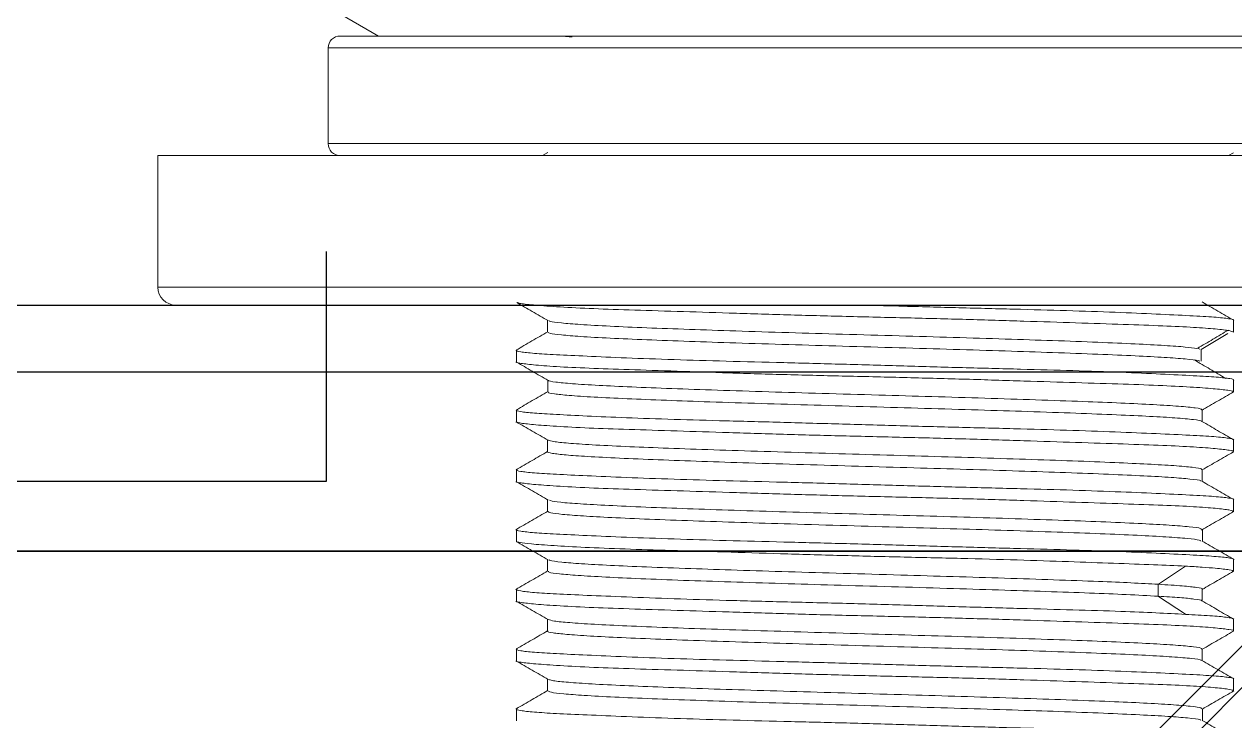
# Model space of a CAD drawing. Header units: millimetres. Extents: x 2479 to 2785, y 1080 to 1310.
# Drawn here: x 2607.133 to 2609.45, y 1135.905 to 1137.237 of the extents above; entities that cross this region are included whole.
import ezdxf

# ---------------------------------------------------------------- set-up
doc = ezdxf.new("R2010")
doc.units = ezdxf.units.MM
doc.linetypes.add('DASHEDX2', pattern=[38.1, 25.4, -12.7])
doc.linetypes.add('HIDDEN', pattern=[0.375, 0.25, -0.125])

# ---------------------------------------------------------------- blocks, each defined once
blk = doc.blocks.new('G$C86730ED5')
at = {"color": 2, "linetype": 'Continuous', "lineweight": 15}
for p, q in [((-0.009499, 0.004803), (-0.011063, 0.005708)), ((-0.010464, 0.002745), (-0.010464, 0.004574)), ((0.010464, 0.004574), (-0.010464, 0.004574)), ((0.010464, 0.002745), (-0.010464, 0.002745)), ((-0.006361, 0.002516), (-0.00626, 0.002574)), ((0.006861, 0.00257), (0.006768, 0.002516)), ((-0.013723, 0), (-0.013723, 0.002516)), ((-0.013723, 0.002516), (0.013723, 0.002516)), ((0.013723, 0), (-0.013723, 0)), ((-0.006264, -0.000861), (-0.006264, -0.000636)), ((0.006861, -0.000635), (0.006861, -0.00086)), ((0.006241, -0.001192), (0.006755, -0.00089)), ((-0.006861, -0.001429), (-0.006861, -0.001206)), ((0.006221, -0.001188), (0.006189, -0.001176)), ((0.006241, -0.001188), (0.006241, -0.001416)), ((-0.006261, -0.002005), (-0.006261, -0.00178)), ((0.006861, -0.001777), (0.006861, -0.002001)), ((-0.006861, -0.002574), (-0.006861, -0.002352)), ((0.006262, -0.002347), (0.006262, -0.002571)), ((-0.006263, -0.003148), (-0.006263, -0.002923)), ((0.006861, -0.002923), (0.006861, -0.003146)), ((-0.006861, -0.003719), (-0.006861, -0.003494)), ((0.006264, -0.003491), (0.006264, -0.003715)), ((-0.006265, -0.004291), (-0.006265, -0.004066)), ((0.006861, -0.004065), (0.006861, -0.004291)), ((-0.006861, -0.004863), (-0.006861, -0.004637)), ((0.006266, -0.004634), (0.006266, -0.004859)), ((-0.006266, -0.005435), (-0.006266, -0.005211)), ((0.006861, -0.005208), (0.006861, -0.005432)), ((0.005426, -0.005681), (0.005941, -0.005337)), ((-0.006861, -0.006005), (-0.006861, -0.005779)), ((0.005422, -0.005912), (0.005422, -0.005683)), ((0.006261, -0.005774), (0.006261, -0.006001)), ((0.005941, -0.006258), (0.005426, -0.005915)), ((-0.006263, -0.006579), (-0.006263, -0.006354)), ((0.006861, -0.006354), (0.006861, -0.006577)), ((-0.006861, -0.00715), (-0.006861, -0.006925)), ((0.006265, -0.006921), (0.006265, -0.007146)), ((-0.006265, -0.007722), (-0.006265, -0.007498)), ((0.006861, -0.007496), (0.006861, -0.007722)), ((-0.006861, -0.008294), (-0.006861, -0.008067)), ((0.006266, -0.008066), (0.006266, -0.008289))]:
    blk.add_line(p, q, dxfattribs=at)
for centre, radius, start, end in [((-0.010235, 0.004574), 0.000229, 90, 180), ((-0.010235, 0.002745), 0.000229, 180, 270), ((-0.01338, 0), 0.000343, 180, 270)]:
    blk.add_arc(centre, radius, start, end, dxfattribs=at)
for points, knots in [([(-0.010227, 0.004803), (-0.010229, 0.004803), (-0.010256, 0.004803), (-0.010154, 0.004803), (-0.00992, 0.004803), (-0.009524, 0.004803), (-0.00898, 0.004803), (-0.008333, 0.004803), (-0.007629, 0.004803), (-0.006905, 0.004803), (-0.006105, 0.004803), (-0.005236, 0.004803), (-0.004314, 0.004803), (-0.003353, 0.004803), (-0.002365, 0.004803), (-0.001266, 0.004803), (-0.000067, 0.004803), (0.001205, 0.004803), (0.002435, 0.004803), (0.003628, 0.004803), (0.00479, 0.004803), (0.005816, 0.004803), (0.006698, 0.004803), (0.007442, 0.004803), (0.008116, 0.004803), (0.00871, 0.004803), (0.009215, 0.004803), (0.00962, 0.004803), (0.009929, 0.004803), (0.010145, 0.004803), (0.01025, 0.004803), (0.010226, 0.004803), (0.010222, 0.004803)], [0, 0, 0, 0, 0.004507, 0.044069, 0.08248, 0.120873, 0.160436, 0.20109, 0.232822, 0.264573, 0.296961, 0.329369, 0.361758, 0.394166, 0.425898, 0.457649, 0.498286, 0.537848, 0.576259, 0.614652, 0.654215, 0.694869, 0.726601, 0.758352, 0.79074, 0.823148, 0.855537, 0.887945, 0.919677, 0.951427, 0.992065, 1, 1, 1, 1]), ([(-0.005796, 0.004786), (-0.005832, 0.004789), (-0.005907, 0.004795), (-0.005959, 0.0048), (-0.005986, 0.004803)], [0, 0, 0, 0, 0.479378, 1, 1, 1, 1]), ([(-0.013366, -0.000343), (-0.013365, -0.000343), (-0.013361, -0.000343), (-0.013194, -0.000343), (-0.012885, -0.000343), (-0.012435, -0.000343), (-0.011858, -0.000343), (-0.011162, -0.000343), (-0.010282, -0.000343), (-0.009193, -0.000343), (-0.0079, -0.000343), (-0.006953, -0.000343), (-0.006487, -0.000343)], [0, 0, 0, 0, 0.0684693, 0.1653736, 0.2623212, 0.3592255, 0.456173, 0.5510583, 0.645986, 0.7673664, 0.8854399, 1, 1, 1, 1]), ([(-0.006256, -0.000641), (-0.006358, -0.000582), (-0.006557, -0.000467), (-0.006756, -0.000352), (-0.006853, -0.000295)], [0, 0, 0, 0, 0.509892, 1, 1, 1, 1]), ([(0.006861, -0.00086), (0.006845, -0.000851), (0.006812, -0.000833), (0.006543, -0.0008), (0.006117, -0.000769), (0.005526, -0.00074), (0.004768, -0.000713), (0.003869, -0.000684), (0.002851, -0.00065), (0.001762, -0.000617), (0.000612, -0.000588), (-0.000545, -0.000561), (-0.001697, -0.00053), (-0.00279, -0.000495), (-0.003813, -0.000463), (-0.00472, -0.000436), (-0.005499, -0.000408), (-0.006118, -0.000375), (-0.006562, -0.000341), (-0.006802, -0.000314), (-0.006831, -0.0003), (-0.006841, -0.000294)], [0, 0, 0, 0, 0.050893, 0.103108, 0.154002, 0.206217, 0.259875, 0.315088, 0.368742, 0.423951, 0.477615, 0.532837, 0.586492, 0.641704, 0.695364, 0.75058, 0.804235, 0.859446, 0.9131, 0.96831, 1, 1, 1, 1]), ([(-0.006487, -0.000343), (-0.006002, -0.000343), (-0.005017, -0.000343), (-0.003413, -0.000343), (-0.001852, -0.000343), (-0.000377, -0.000343), (0.000985, -0.000343), (0.002348, -0.000343), (0.003694, -0.000343), (0.005002, -0.000343), (0.006247, -0.000343), (0.007419, -0.000343), (0.008608, -0.000343), (0.009771, -0.000343), (0.010844, -0.000343), (0.011731, -0.000343), (0.012442, -0.000343), (0.012977, -0.000343), (0.013272, -0.000343), (0.013389, -0.000343), (0.01337, -0.000343), (0.013366, -0.000343)], [0, 0, 0, 0, 0.058717, 0.119236, 0.181479, 0.23012, 0.278783, 0.32846, 0.378158, 0.427834, 0.477533, 0.526174, 0.574837, 0.637061, 0.697594, 0.756316, 0.815019, 0.875553, 0.937795, 0.986437, 1, 1, 1, 1]), ([(-0.000223, -0.000343), (0.000036, -0.000351), (0.000676, -0.000369), (0.001696, -0.000397), (0.00279, -0.000424), (0.003813, -0.000452), (0.004719, -0.000486), (0.0055, -0.00052), (0.006116, -0.00055), (0.00657, -0.000577), (0.006797, -0.000605), (0.006887, -0.000626), (0.006861, -0.000635), (0.006861, -0.000635)], [0, 0, 0, 0, 0.070595, 0.174336, 0.281087, 0.384815, 0.491552, 0.59528, 0.702017, 0.805752, 0.912495, 0.999993, 1, 1, 1, 1]), ([(0.00626, -0.000283), (0.006361, -0.000341), (0.006564, -0.000459), (0.006767, -0.000576), (0.006868, -0.000635)], [0, 0, 0, 0, 0.499987, 1, 1, 1, 1]), ([(0.006162, -0.001172), (0.006097, -0.001163), (0.005962, -0.001145), (0.005555, -0.001116), (0.004997, -0.001086), (0.00428, -0.001054), (0.003436, -0.001023), (0.002497, -0.000993), (0.001506, -0.000962), (0.000455, -0.000932), (-0.000611, -0.000901), (-0.001668, -0.00087), (-0.002657, -0.000839), (-0.003572, -0.000808), (-0.004388, -0.000778), (-0.005098, -0.000747), (-0.005645, -0.000716), (-0.006018, -0.000685), (-0.006219, -0.000661), (-0.00623, -0.000646), (-0.006234, -0.000641)], [0, 0, 0, 0, 0.050476, 0.10593, 0.162823, 0.221277, 0.281572, 0.337484, 0.394936, 0.452448, 0.511614, 0.568991, 0.628143, 0.684185, 0.741711, 0.800047, 0.860282, 0.915752, 0.972671, 1, 1, 1, 1]), ([(-0.006868, -0.001206), (-0.006767, -0.001147), (-0.006564, -0.00103), (-0.006361, -0.000912), (-0.006259, -0.000854)], [0, 0, 0, 0, 0.500012, 1, 1, 1, 1]), ([(0.006221, -0.001416), (0.006213, -0.001412), (0.006186, -0.001398), (0.005961, -0.001374), (0.005559, -0.001344), (0.004996, -0.001314), (0.00428, -0.001283), (0.003436, -0.001252), (0.002497, -0.001221), (0.001506, -0.001191), (0.000455, -0.00116), (-0.000611, -0.001129), (-0.001668, -0.001098), (-0.002657, -0.001068), (-0.003572, -0.001037), (-0.004388, -0.001007), (-0.005098, -0.000976), (-0.005645, -0.000945), (-0.00602, -0.000914), (-0.006234, -0.000887), (-0.006243, -0.000869), (-0.006247, -0.000861)], [0, 0, 0, 0, 0.021892, 0.075978, 0.129036, 0.183471, 0.2394, 0.297091, 0.350588, 0.405558, 0.460586, 0.517196, 0.572095, 0.628691, 0.682313, 0.737354, 0.79317, 0.850803, 0.903877, 0.958338, 1, 1, 1, 1]), ([(0.006767, -0.00082), (0.006668, -0.000879), (0.006469, -0.000996), (0.00627, -0.001114), (0.00617, -0.001172)], [0, 0, 0, 0, 0.500003, 1, 1, 1, 1]), ([(-0.006843, -0.001199), (-0.00685, -0.001201), (-0.006887, -0.001214), (-0.006796, -0.001238), (-0.006547, -0.001267), (-0.006116, -0.001293), (-0.005526, -0.00132), (-0.004768, -0.001354), (-0.003869, -0.001387), (-0.002851, -0.001417), (-0.001761, -0.001444), (-0.000612, -0.001474), (0.000545, -0.001508), (0.001696, -0.001541), (0.00279, -0.001569), (0.003813, -0.001596), (0.004719, -0.001628), (0.0055, -0.001663), (0.006116, -0.001694), (0.00657, -0.001722), (0.006795, -0.001748), (0.006889, -0.001768), (0.006861, -0.001777), (0.006861, -0.001777)], [0, 0, 0, 0, 0.012221, 0.06182, 0.112706, 0.162304, 0.213191, 0.26548, 0.319284, 0.371583, 0.425399, 0.477688, 0.531494, 0.583786, 0.637594, 0.689884, 0.743691, 0.795979, 0.849783, 0.902079, 0.955893, 0.999998, 1, 1, 1, 1]), ([(0.006839, -0.002009), (0.006848, -0.002007), (0.006888, -0.001995), (0.006797, -0.001976), (0.006547, -0.001947), (0.006116, -0.001914), (0.005526, -0.001883), (0.004768, -0.001854), (0.003869, -0.001828), (0.00285, -0.001796), (0.001761, -0.001761), (0.000611, -0.00173), (-0.000545, -0.001702), (-0.001697, -0.001675), (-0.00279, -0.001641), (-0.003813, -0.001607), (-0.00472, -0.001577), (-0.0055, -0.00155), (-0.006116, -0.001521), (-0.00657, -0.001486), (-0.006797, -0.001455), (-0.006887, -0.001437), (-0.006861, -0.001429), (-0.006861, -0.001429)], [0, 0, 0, 0, 0.014408, 0.063897, 0.11467, 0.164159, 0.214932, 0.267115, 0.320811, 0.372986, 0.426673, 0.478851, 0.532543, 0.584716, 0.638403, 0.690576, 0.744261, 0.796439, 0.85013, 0.902303, 0.955988, 0.999996, 1, 1, 1, 1]), ([(-0.006252, -0.001785), (-0.006354, -0.001726), (-0.006557, -0.001609), (-0.00676, -0.001492), (-0.006861, -0.001433)], [0, 0, 0, 0, 0.499976, 1, 1, 1, 1]), ([(0.006114, -0.001393), (0.006213, -0.001451), (0.006412, -0.001569), (0.006611, -0.001686), (0.006711, -0.001745)], [0, 0, 0, 0, 0.4999943, 1, 1, 1, 1]), ([(-0.006249, -0.001785), (-0.006249, -0.001786), (-0.006258, -0.001796), (-0.006119, -0.001817), (-0.005815, -0.001848), (-0.005317, -0.001879), (-0.004669, -0.00191), (-0.003904, -0.00194), (-0.003019, -0.001971), (-0.002048, -0.002002), (-0.001003, -0.002033), (0.000052, -0.002064), (0.001102, -0.002094), (0.002118, -0.002124), (0.003101, -0.002156), (0.003978, -0.002187), (0.004733, -0.002217), (0.005353, -0.002247), (0.005845, -0.002278), (0.006149, -0.002309), (0.006275, -0.002332), (0.006251, -0.002345), (0.006246, -0.002347)], [0, 0, 0, 0, 0.002364, 0.05619, 0.111341, 0.168205, 0.221246, 0.27577, 0.329984, 0.385736, 0.440188, 0.496347, 0.54918, 0.603402, 0.658626, 0.715645, 0.768119, 0.821972, 0.877038, 0.933791, 0.987017, 1, 1, 1, 1]), ([(-0.006862, -0.002347), (-0.00676, -0.002288), (-0.006557, -0.002171), (-0.006354, -0.002054), (-0.006253, -0.001995)], [0, 0, 0, 0, 0.500017, 1, 1, 1, 1]), ([(0.006249, -0.002567), (0.006249, -0.002566), (0.006259, -0.002555), (0.006111, -0.002533), (0.005782, -0.002502), (0.005275, -0.002472), (0.004639, -0.002442), (0.003855, -0.002411), (0.002958, -0.00238), (0.001977, -0.002349), (0.000958, -0.002319), (-0.000102, -0.002288), (-0.001161, -0.002257), (-0.002198, -0.002226), (-0.003153, -0.002195), (-0.004016, -0.002165), (-0.004768, -0.002134), (-0.005404, -0.002103), (-0.005871, -0.002072), (-0.006151, -0.002041), (-0.006275, -0.002019), (-0.00625, -0.002007), (-0.006245, -0.002005)], [0, 0, 0, 0, 0.003739, 0.058905, 0.115866, 0.168304, 0.222114, 0.27721, 0.334009, 0.387095, 0.441674, 0.495785, 0.551423, 0.605921, 0.662136, 0.714893, 0.769033, 0.82425, 0.881259, 0.933724, 0.987571, 1, 1, 1, 1]), ([(0.006861, -0.002005), (0.00676, -0.002064), (0.006557, -0.002181), (0.006354, -0.002298), (0.006253, -0.002357)], [0, 0, 0, 0, 0.500024, 1, 1, 1, 1]), ([(-0.006835, -0.002342), (-0.006846, -0.002345), (-0.00689, -0.002359), (-0.006796, -0.002382), (-0.006547, -0.002409), (-0.006116, -0.002434), (-0.005526, -0.002466), (-0.004768, -0.002499), (-0.003869, -0.00253), (-0.002851, -0.002558), (-0.001761, -0.002586), (-0.000612, -0.00262), (0.000545, -0.002653), (0.001696, -0.002684), (0.00279, -0.00271), (0.003813, -0.00274), (0.004719, -0.002774), (0.0055, -0.002807), (0.006116, -0.002836), (0.00657, -0.002863), (0.006797, -0.002892), (0.006887, -0.002914), (0.006861, -0.002923), (0.006861, -0.002923)], [0, 0, 0, 0, 0.015811, 0.06523, 0.115931, 0.165349, 0.216051, 0.268148, 0.321756, 0.373861, 0.427478, 0.479577, 0.533187, 0.585295, 0.638915, 0.691014, 0.744624, 0.796725, 0.850337, 0.902437, 0.956049, 0.999995, 1, 1, 1, 1]), ([(0.006833, -0.003156), (0.006845, -0.003153), (0.006888, -0.003141), (0.006798, -0.00312), (0.006546, -0.003089), (0.006116, -0.003056), (0.005526, -0.003027), (0.004768, -0.003), (0.003869, -0.002972), (0.002851, -0.002938), (0.001761, -0.002904), (0.000612, -0.002874), (-0.000545, -0.002847), (-0.001697, -0.002818), (-0.00279, -0.002783), (-0.003813, -0.00275), (-0.00472, -0.002722), (-0.0055, -0.002695), (-0.006116, -0.002663), (-0.00657, -0.002628), (-0.006797, -0.002599), (-0.006887, -0.002582), (-0.006861, -0.002574), (-0.006861, -0.002574)], [0, 0, 0, 0, 0.01817, 0.06747, 0.11805, 0.16735, 0.217929, 0.269909, 0.323397, 0.375371, 0.428852, 0.480836, 0.534327, 0.586302, 0.639783, 0.69176, 0.745244, 0.797219, 0.850702, 0.902675, 0.956155, 0.999997, 1, 1, 1, 1]), ([(-0.006254, -0.002929), (-0.006355, -0.00287), (-0.006558, -0.002753), (-0.006761, -0.002635), (-0.006862, -0.002577)], [0, 0, 0, 0, 0.499978, 1, 1, 1, 1]), ([(0.006254, -0.002567), (0.006356, -0.002626), (0.006559, -0.002743), (0.006761, -0.00286), (0.006863, -0.002919)], [0, 0, 0, 0, 0.499982, 1, 1, 1, 1]), ([(-0.006245, -0.002929), (-0.006221, -0.002937), (-0.006168, -0.002956), (-0.005886, -0.002985), (-0.005434, -0.003016), (-0.004813, -0.003047), (-0.004061, -0.003078), (-0.00321, -0.003108), (-0.002251, -0.003139), (-0.001226, -0.00317), (-0.000162, -0.003201), (0.000887, -0.003231), (0.00192, -0.003262), (0.002898, -0.003293), (0.003811, -0.003324), (0.004595, -0.003355), (0.005244, -0.003385), (0.005752, -0.003415), (0.006102, -0.003446), (0.006267, -0.003472), (0.006249, -0.003487), (0.006243, -0.003491)], [0, 0, 0, 0, 0.045904, 0.099806, 0.155011, 0.211992, 0.26451, 0.318429, 0.37319, 0.429585, 0.483187, 0.53837, 0.591833, 0.646753, 0.701593, 0.758205, 0.810664, 0.864488, 0.919687, 0.976647, 1, 1, 1, 1]), ([(-0.006865, -0.003491), (-0.006763, -0.003433), (-0.006563, -0.003317), (-0.006362, -0.0032), (-0.006263, -0.003143)], [0, 0, 0, 0, 0.505611, 1, 1, 1, 1]), ([(0.006239, -0.003713), (0.00624, -0.003709), (0.006244, -0.003695), (0.006057, -0.003671), (0.00569, -0.00364), (0.005164, -0.00361), (0.004488, -0.003579), (0.003681, -0.003548), (0.002758, -0.003517), (0.001775, -0.003486), (0.000738, -0.003456), (-0.000316, -0.003425), (-0.001384, -0.003394), (-0.002396, -0.003363), (-0.003332, -0.003333), (-0.004171, -0.003302), (-0.004918, -0.003271), (-0.00551, -0.00324), (-0.005941, -0.00321), (-0.006184, -0.003179), (-0.006291, -0.003159), (-0.006261, -0.003148), (-0.00626, -0.003148)], [0, 0, 0, 0, 0.019224, 0.07596, 0.128364, 0.182181, 0.236582, 0.292582, 0.346211, 0.401453, 0.454475, 0.508924, 0.563662, 0.620176, 0.672381, 0.725945, 0.780898, 0.837589, 0.89011, 0.944066, 0.998301, 1, 1, 1, 1]), ([(0.006859, -0.003151), (0.006757, -0.003209), (0.006559, -0.003324), (0.00636, -0.003439), (0.006264, -0.003495)], [0, 0, 0, 0, 0.5117427, 1, 1, 1, 1]), ([(-0.006839, -0.003485), (-0.006848, -0.003488), (-0.006888, -0.003502), (-0.006797, -0.003526), (-0.006547, -0.003553), (-0.006116, -0.003579), (-0.005526, -0.003608), (-0.004768, -0.003642), (-0.003869, -0.003674), (-0.002851, -0.003703), (-0.001761, -0.00373), (-0.000612, -0.003762), (0.000545, -0.003796), (0.001696, -0.003828), (0.00279, -0.003856), (0.003813, -0.003883), (0.004719, -0.003916), (0.0055, -0.00395), (0.006116, -0.003981), (0.00657, -0.004008), (0.006797, -0.004035), (0.006887, -0.004056), (0.006861, -0.004065), (0.006861, -0.004065)], [0, 0, 0, 0, 0.014644, 0.064121, 0.114883, 0.16436, 0.215121, 0.26728, 0.320951, 0.373122, 0.426806, 0.478967, 0.532642, 0.584807, 0.638486, 0.690647, 0.744321, 0.796481, 0.850154, 0.90232, 0.955998, 0.999997, 1, 1, 1, 1]), ([(0.006834, -0.0043), (0.006845, -0.004297), (0.006888, -0.004286), (0.006797, -0.004263), (0.006546, -0.004231), (0.006116, -0.004199), (0.005526, -0.004171), (0.004768, -0.004145), (0.003869, -0.004115), (0.002851, -0.00408), (0.001762, -0.004048), (0.000612, -0.004019), (-0.000545, -0.003992), (-0.001696, -0.00396), (-0.002789, -0.003925), (-0.003813, -0.003894), (-0.00472, -0.003867), (-0.0055, -0.003839), (-0.006116, -0.003805), (-0.00657, -0.003771), (-0.006797, -0.003743), (-0.006887, -0.003727), (-0.006861, -0.003719), (-0.006861, -0.003719)], [0, 0, 0, 0, 0.017866, 0.067182, 0.117777, 0.167093, 0.217688, 0.26968, 0.32318, 0.375169, 0.428665, 0.480664, 0.534172, 0.586163, 0.639662, 0.691659, 0.745164, 0.797154, 0.850652, 0.902643, 0.956141, 0.999998, 1, 1, 1, 1]), ([(-0.00625, -0.004075), (-0.006351, -0.004016), (-0.006554, -0.003899), (-0.006757, -0.003781), (-0.006859, -0.003723)], [0, 0, 0, 0, 0.499978, 1, 1, 1, 1]), ([(0.00626, -0.003713), (0.006361, -0.003771), (0.006564, -0.003889), (0.006767, -0.004006), (0.006869, -0.004065)], [0, 0, 0, 0, 0.499982, 1, 1, 1, 1]), ([(-0.006228, -0.004075), (-0.006217, -0.004081), (-0.006188, -0.004097), (-0.00595, -0.004123), (-0.005541, -0.004153), (-0.004954, -0.004184), (-0.004222, -0.004215), (-0.00338, -0.004246), (-0.002457, -0.004276), (-0.001439, -0.004307), (-0.000382, -0.004338), (0.00068, -0.004369), (0.001706, -0.004399), (0.002704, -0.00443), (0.003627, -0.004461), (0.004449, -0.004492), (0.005126, -0.004523), (0.005663, -0.004553), (0.006039, -0.004583), (0.006249, -0.004611), (0.006244, -0.004628), (0.006242, -0.004634)], [0, 0, 0, 0, 0.031818, 0.085167, 0.139935, 0.195312, 0.252492, 0.305195, 0.359273, 0.414725, 0.47191, 0.5251, 0.579762, 0.634354, 0.690507, 0.745098, 0.801387, 0.854561, 0.909139, 0.964588, 1, 1, 1, 1]), ([(-0.006871, -0.004638), (-0.006769, -0.004579), (-0.006566, -0.004462), (-0.006363, -0.004344), (-0.006262, -0.004286)], [0, 0, 0, 0, 0.500017, 1, 1, 1, 1]), ([(0.006239, -0.004858), (0.006234, -0.004851), (0.006223, -0.004835), (0.005993, -0.004808), (0.005598, -0.004778), (0.005036, -0.004747), (0.004336, -0.004716), (0.003494, -0.004685), (0.002563, -0.004654), (0.001566, -0.004624), (0.000534, -0.004593), (-0.000543, -0.004562), (-0.001594, -0.004531), (-0.002588, -0.004501), (-0.003501, -0.00447), (-0.00434, -0.004439), (-0.005051, -0.004408), (-0.00561, -0.004377), (-0.005998, -0.004347), (-0.00623, -0.004318), (-0.006244, -0.0043), (-0.006251, -0.004291)], [0, 0, 0, 0, 0.034327, 0.087168, 0.141509, 0.195121, 0.250234, 0.304463, 0.360414, 0.412737, 0.466428, 0.521289, 0.577927, 0.630065, 0.683582, 0.738144, 0.794356, 0.847405, 0.901988, 0.955375, 1, 1, 1, 1]), ([(0.006861, -0.004294), (0.00676, -0.004353), (0.006557, -0.00447), (0.006354, -0.004587), (0.006252, -0.004646)], [0, 0, 0, 0, 0.50002, 1, 1, 1, 1]), ([(-0.006846, -0.004631), (-0.006852, -0.004633), (-0.006887, -0.004645), (-0.006795, -0.004669), (-0.006547, -0.004698), (-0.006116, -0.004724), (-0.005526, -0.004751), (-0.004768, -0.004784), (-0.003869, -0.004817), (-0.002851, -0.004848), (-0.001761, -0.004875), (-0.000612, -0.004904), (0.000545, -0.004938), (0.001696, -0.004971), (0.002789, -0.005001), (0.003813, -0.005028), (0.004719, -0.005058), (0.0055, -0.005093), (0.006116, -0.005125), (0.00657, -0.005153), (0.006797, -0.005179), (0.006887, -0.005198), (0.006861, -0.005208), (0.006861, -0.005208)], [0, 0, 0, 0, 0.0098, 0.05952, 0.110531, 0.160251, 0.211262, 0.26368, 0.317618, 0.370043, 0.423989, 0.476407, 0.530344, 0.582763, 0.636702, 0.689121, 0.743061, 0.795477, 0.849412, 0.901839, 0.955785, 0.999999, 1, 1, 1, 1]), ([(-0.006256, -0.005217), (-0.006357, -0.005158), (-0.00656, -0.005041), (-0.006763, -0.004923), (-0.006865, -0.004865)], [0, 0, 0, 0, 0.499982, 1, 1, 1, 1]), ([(0.005942, -0.005336), (0.005748, -0.005328), (0.005353, -0.00531), (0.004588, -0.005283), (0.003711, -0.00525), (0.002726, -0.005218), (0.00164, -0.005188), (0.000497, -0.005162), (-0.00067, -0.005133), (-0.001807, -0.005098), (-0.002904, -0.005065), (-0.003908, -0.005036), (-0.00481, -0.005009), (-0.005568, -0.004978), (-0.006175, -0.004943), (-0.006579, -0.004913), (-0.006819, -0.004887), (-0.006847, -0.004871), (-0.006861, -0.004863)], [0, 0, 0, 0, 0.060254, 0.122071, 0.182325, 0.244142, 0.307677, 0.373054, 0.436576, 0.50194, 0.565463, 0.630829, 0.694353, 0.75972, 0.823241, 0.888603, 0.943708, 1, 1, 1, 1]), ([(0.006263, -0.004858), (0.006364, -0.004916), (0.006567, -0.005034), (0.00677, -0.005151), (0.006872, -0.00521)], [0, 0, 0, 0, 0.499984, 1, 1, 1, 1]), ([(-0.006235, -0.005217), (-0.006231, -0.005221), (-0.00622, -0.005235), (-0.006016, -0.00526), (-0.005636, -0.005291), (-0.005089, -0.005321), (-0.004383, -0.005353), (-0.003558, -0.005383), (-0.002639, -0.005414), (-0.001657, -0.005444), (-0.000599, -0.005475), (0.000468, -0.005506), (0.001511, -0.005537), (0.002499, -0.005567), (0.003445, -0.005598), (0.004255, -0.005628), (0.004927, -0.005656), (0.005256, -0.005674), (0.005422, -0.005683)], [0, 0, 0, 0, 0.0270513, 0.0930836, 0.1580162, 0.2247556, 0.2906217, 0.3585872, 0.4220181, 0.4871062, 0.5536534, 0.6223521, 0.6855948, 0.7505122, 0.8166872, 0.8848493, 0.9417784, 1, 1, 1, 1]), ([(-0.006872, -0.005781), (-0.00677, -0.005722), (-0.006567, -0.005605), (-0.006364, -0.005488), (-0.006263, -0.005429)], [0, 0, 0, 0, 0.500015, 1, 1, 1, 1]), ([(0.005422, -0.005912), (0.005228, -0.005902), (0.004853, -0.005881), (0.004117, -0.005851), (0.003292, -0.005822), (0.002368, -0.005792), (0.001372, -0.005761), (0.000309, -0.00573), (-0.00076, -0.005699), (-0.001798, -0.005669), (-0.002771, -0.005638), (-0.003686, -0.005608), (-0.004497, -0.005577), (-0.00518, -0.005545), (-0.005701, -0.005515), (-0.006058, -0.005484), (-0.00625, -0.005458), (-0.006246, -0.005442), (-0.006244, -0.005435)], [0, 0, 0, 0, 0.06577, 0.127034, 0.190063, 0.251894, 0.315331, 0.380509, 0.447739, 0.510082, 0.574142, 0.638269, 0.70424, 0.768217, 0.834172, 0.89666, 0.960803, 1, 1, 1, 1]), ([(0.006841, -0.005439), (0.006849, -0.005437), (0.006887, -0.005426), (0.006797, -0.005407), (0.006575, -0.005381), (0.006275, -0.005356), (0.006053, -0.005343), (0.005942, -0.005336)], [0, 0, 0, 0, 0.0743935, 0.3531657, 0.6391743, 0.8186476, 1, 1, 1, 1]), ([(0.006863, -0.005435), (0.006761, -0.005494), (0.006561, -0.00561), (0.00636, -0.005726), (0.006261, -0.005783)], [0, 0, 0, 0, 0.505835, 1, 1, 1, 1]), ([(-0.006846, -0.005773), (-0.006852, -0.005775), (-0.006887, -0.005787), (-0.006795, -0.005811), (-0.006547, -0.005842), (-0.006116, -0.005869), (-0.005526, -0.005895), (-0.004768, -0.005925), (-0.003869, -0.00596), (-0.002851, -0.005992), (-0.001761, -0.00602), (-0.000612, -0.006047), (0.000545, -0.00608), (0.001696, -0.006115), (0.002789, -0.006146), (0.003813, -0.006173), (0.004678, -0.006199), (0.005403, -0.00623), (0.005761, -0.006249), (0.005942, -0.006259)], [0, 0, 0, 0, 0.012276, 0.07179, 0.132848, 0.192362, 0.253421, 0.316164, 0.380726, 0.443473, 0.508039, 0.570782, 0.635345, 0.698086, 0.762646, 0.825395, 0.889965, 0.944396, 1, 1, 1, 1]), ([(0.005422, -0.005683), (0.005589, -0.005694), (0.005911, -0.005714), (0.00617, -0.005744), (0.006281, -0.005764), (0.00626, -0.005774), (0.006259, -0.005774)], [0, 0, 0, 0, 0.3438277, 0.6640982, 0.9935935, 1, 1, 1, 1]), ([(0.006841, -0.006585), (0.006849, -0.006582), (0.006887, -0.006571), (0.006796, -0.006551), (0.006547, -0.006519), (0.006116, -0.006487), (0.005526, -0.006458), (0.004768, -0.006431), (0.003869, -0.006402), (0.002851, -0.006368), (0.001761, -0.006335), (0.000612, -0.006305), (-0.000545, -0.006279), (-0.001697, -0.006248), (-0.00279, -0.006213), (-0.003813, -0.006181), (-0.00472, -0.006153), (-0.0055, -0.006126), (-0.006116, -0.006093), (-0.00657, -0.006059), (-0.006797, -0.00603), (-0.006887, -0.006013), (-0.006861, -0.006005), (-0.006861, -0.006005)], [0, 0, 0, 0, 0.013652, 0.063179, 0.113992, 0.163518, 0.214331, 0.266548, 0.32028, 0.372493, 0.426219, 0.478443, 0.532181, 0.584395, 0.638123, 0.69034, 0.744072, 0.796285, 0.850014, 0.902226, 0.955952, 0.999997, 1, 1, 1, 1]), ([(-0.006256, -0.006359), (-0.006357, -0.0063), (-0.00656, -0.006183), (-0.006763, -0.006065), (-0.006864, -0.006007)], [0, 0, 0, 0, 0.499975, 1, 1, 1, 1]), ([(0.006248, -0.006003), (0.006251, -0.006001), (0.006271, -0.005989), (0.006135, -0.005967), (0.005857, -0.005939), (0.005568, -0.005921), (0.005422, -0.005912)], [0, 0, 0, 0, 0.0616024, 0.4105315, 0.7019574, 1, 1, 1, 1]), ([(0.006255, -0.005998), (0.006356, -0.006056), (0.006559, -0.006174), (0.006762, -0.006291), (0.006864, -0.00635)], [0, 0, 0, 0, 0.499986, 1, 1, 1, 1]), ([(-0.006251, -0.006359), (-0.006222, -0.006368), (-0.006162, -0.006388), (-0.005858, -0.006418), (-0.005398, -0.006449), (-0.004764, -0.00648), (-0.004003, -0.006511), (-0.003134, -0.006541), (-0.002186, -0.006572), (-0.00115, -0.006603), (-0.000088, -0.006634), (0.000965, -0.006664), (0.00198, -0.006694), (0.002968, -0.006725), (0.003865, -0.006756), (0.004644, -0.006787), (0.00528, -0.006818), (0.005784, -0.006848), (0.006115, -0.006879), (0.006271, -0.006904), (0.006249, -0.006918), (0.006243, -0.006921)], [0, 0, 0, 0, 0.05101, 0.105152, 0.160829, 0.215207, 0.27129, 0.324052, 0.378201, 0.43335, 0.490292, 0.542696, 0.596476, 0.651468, 0.708145, 0.761298, 0.815962, 0.869892, 0.925331, 0.979882, 1, 1, 1, 1]), ([(0.005942, -0.006259), (0.006108, -0.006268), (0.006444, -0.006285), (0.006712, -0.006309), (0.006829, -0.006333), (0.00688, -0.006347), (0.006861, -0.006354), (0.006861, -0.006354)], [0, 0, 0, 0, 0.30117, 0.610156, 0.804049, 0.999973, 1, 1, 1, 1]), ([(-0.006865, -0.006921), (-0.006763, -0.006863), (-0.006563, -0.006747), (-0.006362, -0.006631), (-0.006263, -0.006574)], [0, 0, 0, 0, 0.506589, 1, 1, 1, 1]), ([(0.006241, -0.007141), (0.006242, -0.007139), (0.006247, -0.007126), (0.006073, -0.007103), (0.005722, -0.007073), (0.005198, -0.007042), (0.004542, -0.007012), (0.003737, -0.006981), (0.002825, -0.00695), (0.001843, -0.006919), (0.000823, -0.006889), (-0.000248, -0.006858), (-0.001308, -0.006827), (-0.002325, -0.006796), (-0.003261, -0.006766), (-0.004121, -0.006735), (-0.004868, -0.006704), (-0.005477, -0.006673), (-0.005917, -0.006642), (-0.006175, -0.006612), (-0.006286, -0.006591), (-0.006258, -0.00658), (-0.006256, -0.006579)], [0, 0, 0, 0, 0.011627, 0.065977, 0.122018, 0.174957, 0.229294, 0.284499, 0.3415, 0.393974, 0.447822, 0.502957, 0.559795, 0.612919, 0.667537, 0.721686, 0.777362, 0.831898, 0.888153, 0.940947, 0.995125, 1, 1, 1, 1]), ([(0.006865, -0.006579), (0.006763, -0.006637), (0.006563, -0.006753), (0.006363, -0.006869), (0.006265, -0.006926)], [0, 0, 0, 0, 0.507235, 1, 1, 1, 1]), ([(-0.006837, -0.006914), (-0.006847, -0.006918), (-0.006888, -0.006932), (-0.006797, -0.006956), (-0.006547, -0.006985), (-0.006116, -0.00701), (-0.005526, -0.007038), (-0.004768, -0.007072), (-0.003869, -0.007105), (-0.002851, -0.007135), (-0.001761, -0.007161), (-0.000612, -0.007192), (0.000545, -0.007226), (0.001696, -0.007259), (0.00279, -0.007287), (0.003813, -0.007314), (0.004719, -0.007346), (0.0055, -0.007381), (0.006116, -0.007412), (0.00657, -0.007439), (0.006797, -0.007466), (0.006887, -0.007486), (0.006861, -0.007496), (0.006861, -0.007496)], [0, 0, 0, 0, 0.015931, 0.065343, 0.116038, 0.165451, 0.216146, 0.268238, 0.32184, 0.373942, 0.427556, 0.479649, 0.533253, 0.585349, 0.638956, 0.69105, 0.744654, 0.796746, 0.850348, 0.902447, 0.956057, 0.999998, 1, 1, 1, 1]), ([(0.006838, -0.00773), (0.006848, -0.007727), (0.006888, -0.007716), (0.006797, -0.007694), (0.006547, -0.007661), (0.006116, -0.00763), (0.005526, -0.007602), (0.004768, -0.007576), (0.003869, -0.007545), (0.002851, -0.00751), (0.001762, -0.007478), (0.000612, -0.00745), (-0.000545, -0.007423), (-0.001696, -0.00739), (-0.002789, -0.007356), (-0.003813, -0.007325), (-0.00472, -0.007298), (-0.0055, -0.00727), (-0.006116, -0.007235), (-0.00657, -0.007202), (-0.006797, -0.007174), (-0.006887, -0.007158), (-0.006861, -0.00715), (-0.006861, -0.00715)], [0, 0, 0, 0, 0.015072, 0.064528, 0.115268, 0.164723, 0.215463, 0.267602, 0.321253, 0.37339, 0.427038, 0.479184, 0.532842, 0.584982, 0.638632, 0.690778, 0.744437, 0.796576, 0.850226, 0.902366, 0.956017, 0.999999, 1, 1, 1, 1]), ([(-0.006256, -0.007503), (-0.006357, -0.007444), (-0.006561, -0.007327), (-0.006764, -0.00721), (-0.006865, -0.007151)], [0, 0, 0, 0, 0.499976, 1, 1, 1, 1]), ([(0.006256, -0.007141), (0.006358, -0.007199), (0.006561, -0.007317), (0.006764, -0.007434), (0.006866, -0.007493)], [0, 0, 0, 0, 0.499984, 1, 1, 1, 1]), ([(-0.00624, -0.007503), (-0.006224, -0.00751), (-0.006186, -0.007528), (-0.005931, -0.007555), (-0.005504, -0.007586), (-0.00491, -0.007617), (-0.004168, -0.007648), (-0.003322, -0.007679), (-0.002379, -0.007709), (-0.001372, -0.00774), (-0.000304, -0.007771), (0.000757, -0.007802), (0.001789, -0.007832), (0.002764, -0.007863), (0.003691, -0.007894), (0.004499, -0.007925), (0.005167, -0.007955), (0.00569, -0.007986), (0.00606, -0.008016), (0.006257, -0.008043), (0.006248, -0.00806), (0.006245, -0.008066)], [0, 0, 0, 0, 0.038468, 0.092372, 0.147118, 0.203497, 0.257084, 0.312251, 0.3657, 0.420604, 0.475429, 0.532025, 0.584469, 0.638278, 0.693462, 0.750406, 0.803002, 0.857017, 0.911616, 0.967822, 1, 1, 1, 1]), ([(-0.006867, -0.008065), (-0.006766, -0.008007), (-0.006565, -0.007891), (-0.006364, -0.007775), (-0.006265, -0.007717)], [0, 0, 0, 0, 0.506489, 1, 1, 1, 1]), ([(0.006237, -0.008286), (0.006234, -0.008281), (0.006227, -0.008266), (0.006013, -0.008241), (0.005627, -0.00821), (0.005085, -0.00818), (0.004386, -0.008149), (0.003558, -0.008118), (0.002632, -0.008087), (0.001651, -0.008057), (0.000602, -0.008026), (-0.000466, -0.007995), (-0.001524, -0.007964), (-0.002519, -0.007933), (-0.003449, -0.007903), (-0.004283, -0.007872), (-0.005011, -0.007841), (-0.005576, -0.00781), (-0.005977, -0.00778), (-0.006223, -0.007751), (-0.006246, -0.007731), (-0.006257, -0.007722)], [0, 0, 0, 0, 0.024762, 0.08127, 0.133633, 0.187358, 0.242455, 0.29931, 0.351824, 0.405754, 0.460269, 0.516387, 0.570128, 0.625486, 0.678619, 0.733183, 0.788035, 0.844668, 0.896982, 0.950658, 1, 1, 1, 1]), ([(0.006866, -0.007723), (0.006764, -0.007782), (0.006564, -0.007897), (0.006364, -0.008013), (0.006266, -0.00807)], [0, 0, 0, 0, 0.508196, 1, 1, 1, 1]), ([(-0.006838, -0.008058), (-0.006847, -0.008061), (-0.006888, -0.008074), (-0.006797, -0.008099), (-0.006547, -0.008129), (-0.006116, -0.008156), (-0.005526, -0.008182), (-0.004768, -0.008214), (-0.003869, -0.008248), (-0.002851, -0.008279), (-0.001761, -0.008306), (-0.000612, -0.008334), (0.000545, -0.008368), (0.001696, -0.008402), (0.002789, -0.008432), (0.003813, -0.008459), (0.004719, -0.008488), (0.0055, -0.008523), (0.006116, -0.008556), (0.00657, -0.008585), (0.006797, -0.00861), (0.006887, -0.008629), (0.006861, -0.008638), (0.006861, -0.008638)], [0, 0, 0, 0, 0.0153825, 0.0648226, 0.1155454, 0.1649856, 0.215709, 0.2678317, 0.3214656, 0.3735938, 0.4272341, 0.4793559, 0.5329895, 0.5851116, 0.638745, 0.6908703, 0.7445074, 0.7966283, 0.85026, 0.9023914, 0.9560351, 0.9999992, 1, 1, 1, 1]), ([(0.00626, -0.008286), (0.006361, -0.008344), (0.006565, -0.008462), (0.006768, -0.008579), (0.00687, -0.008638)], [0, 0, 0, 0, 0.499982, 1, 1, 1, 1])]:
    blk.add_open_spline(points, degree=3, knots=knots, dxfattribs=at)
blk = doc.blocks.new('G$C63A63EC4')
at = {"color": 1}
for p, q in [((-0.056373, 0.004706), (0.056373, 0.004706)), ((-0.056373, 0), (0.056373, 0))]:
    blk.add_line(p, q, dxfattribs=at)
at = {"color": 1, "linetype": 'DASHEDX2', "ltscale": 0.15}
blk.add_line((-0.056373, 0.003431), (0.056373, 0.003431), dxfattribs=at)
blk = doc.blocks.new('G$C4CEE3454')
h = blk.add_hatch()
h.set_pattern_fill('AR-CONC', color=8, scale=0.0003)
h.set_pattern_definition([(50, (-1168.86321, -2564.920146), (0.0546554007, -0.00478172566), [0.005715, -0.062865]), (355, (-1168.86321, -2564.920146), (-0.0105730264, 0.0573170536), [0.004572, -0.0502921753]), (100.4514447, (-1168.858656, -2564.920545), (0.0440823741, 0.0525353256), [0.0048570026, -0.0534270734]), (46.1842, (-1168.86321, -2564.904906), (0.0813237123, -0.0126126984), [0.0085725, -0.0942975]), (96.6355576, (-1168.856434, -2564.90596), (0.0712212402, 0.0742278374), [0.007285507, -0.0801406824]), (351.184151, (-1168.86321, -2564.90491), (0.0712212402, 0.0742278374), [0.00685799, -0.0754379196]), (21, (-1168.85559, -2564.908716), (0.0454843174, -0.03067955946), [0.005715, -0.062865]), (326, (-1168.85559, -2564.908716), (0.0185406085, 0.0552563898), [0.004572, -0.050292]), (71.451445, (-1168.8518, -2564.911273), (0.0640249258, 0.0245768307), [0.0048570026, -0.0534269813]), (37.5, (-1168.863211, -2564.920146), (0.00092658098, 0.02536651166), [0, -0.0496824, 0, -0.051054, 0, -0.0504825]), (7.5, (-1168.86321, -2564.920146), (0.02004589875, 0.03005417245), [0, -0.0291084, 0, -0.0485394, 0, -0.0192405]), (327.5, (-1168.880204, -2564.920146), (0.04067717855, -0.0017186232), [0, -0.01905, 0, -0.059436, 0, -0.078867]), (317.5, (-1168.887824, -2564.920146), (0.0444387544, 0.0076279473), [0, -0.024765, 0, -0.0394716, 0, -0.056007])])
h.paths.add_polyline_path([(0.221947, 0.15), (0.221947, 0), (0.315574, 0), (0.315574, 0.068627, -0.086768), (0.316447, 0.073618), (0.316447, 0.15), (0.221947, 0.15)], is_closed=False)
h.paths.add_polyline_path([(0.361447, 0.15), (0.361447, 0.083333), (0.405603, 0.083333), (0.460282, 0.15), (0.361447, 0.15)], is_closed=False)
h.paths.add_polyline_path([(0.428319, 0), (0.521947, 0), (0.521947, 0.15), (0.518511, 0.15), (0.428319, 0.038562), (0.428319, 0)], is_closed=False)
h = blk.add_hatch()
h.set_pattern_fill('JIS_LC_20', color=8, scale=0.002)
h.set_pattern_definition([(45, (-21.230817, 3.463303), (-0.02828427, 0.02828427), []), (45, (-21.230017, 3.463303), (-0.02828427, 0.02828427), [])])
h.paths.add_polyline_path([(0.025514, 0), (0.976126, 0), (0.976126, -0.06463), (0.025514, -0.06463)])
at = {"color": 3}
blk.add_line((0.976126, 0), (-0.025, 0), dxfattribs=at)
at = {"color": 8, "linetype": 'HIDDEN', "ltscale": 0.2}
blk.add_lwpolyline([(0.361447, 0.30573), (0.361447, 0.001333), (0.316447, 0.001333), (0.316447, 0.30573)], dxfattribs=at)
at = {"color": 3}
blk.add_lwpolyline([(0.221947, 0.15), (0.521947, 0.15), (0.521947, 0), (0.221947, 0)], close=True, dxfattribs=at)
for name, p in [('G$C63A63EC4', (0.371947, 0)), ('G$C86730ED5', (0.371947, 0.005049))]:
    blk.add_blockref(name, p)

msp = doc.modelspace()

# ---------------------------------------------------------------- block references
at = {"xscale": 100.0000104512787, "yscale": 100.0000104512787, "zscale": 100.0000104512787}
msp.add_blockref('G$C4CEE3454', (2571.5665, 1136.2295), dxfattribs=at)

doc.saveas('drawing.dxf')
